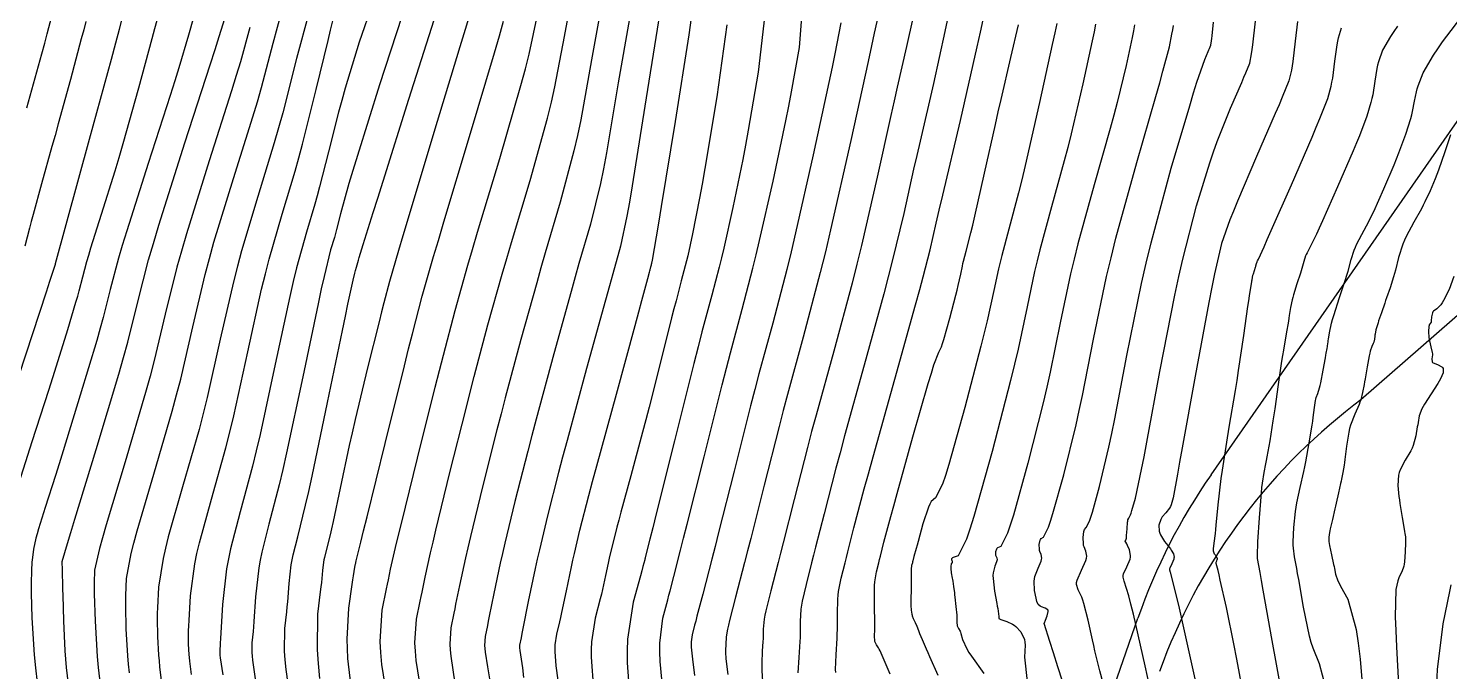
# Model space of a CAD drawing. Header units: metres. Extents: x 837117 to 838479, y 1189012 to 1191015.
# Drawn here: x 837718.2 to 837814.5, y 1189532.4 to 1189576 of the extents above; entities that cross this region are included whole.
import ezdxf

# ---------------------------------------------------------------- set-up
doc = ezdxf.new("R2010")
doc.units = ezdxf.units.M
doc.header["$LTSCALE"] = 0.3
for name, color, linetype in [('COTAS 10', 1, 'Continuous'), ('COTAS INT', 252, 'Continuous'), ('VIA1', 50, 'Continuous'), ('VIA2', 121, 'Continuous')]:
    doc.layers.add(name, color=color, linetype=linetype)

msp = doc.modelspace()

# ---------------------------------------------------------------- linework, layer by layer
at = {"layer": 'COTAS 10'}
for points in [[(837741.507, 1189577.753), (837740.585, 1189575.071), (837739.637, 1189571.947), (837739.404, 1189571.132), (837739.184, 1189570.339), (837738.495, 1189567.652), (837737.898, 1189565.268), (837737.736, 1189564.664), (837737.575, 1189564.086), (837737.005, 1189562.201), (837736.342, 1189559.779), (837736.121, 1189558.861), (837735.886, 1189557.836), (837734.902, 1189553.243), (837733.875, 1189548.49), (837733.612, 1189547.365), (837733.358, 1189546.322), (837732.519, 1189543.243), (837731.862, 1189540.735), (837731.724, 1189540.052), (837731.604, 1189539.373), (837731.325, 1189536.963), (837731.201, 1189535.026), (837731.177, 1189534.645), (837731.159, 1189534.331), (837731.131, 1189533.761), (837731.14, 1189533.618), (837731.144, 1189533.574), (837731.149, 1189533.527), (837731.172, 1189533.342), (837731.353, 1189532.18)], [(837775.847, 1189577.274), (837775.497, 1189575.694), (837775.306, 1189574.825), (837775.075, 1189573.77), (837773.902, 1189568.405), (837772.533, 1189562.357), (837772.179, 1189560.871), (837771.835, 1189559.467), (837770.682, 1189555.078), (837769.615, 1189551.194), (837769.325, 1189550.108), (837769.038, 1189549.017), (837768.021, 1189545.039), (837767.118, 1189541.439), (837766.901, 1189540.585), (837766.7, 1189539.794), (837766.095, 1189537.457), (837765.687, 1189535.871), (837765.609, 1189535.553), (837765.547, 1189535.288), (837765.451, 1189534.772), (837765.45, 1189534.581), (837765.448, 1189534.521), (837765.445, 1189534.458), (837765.428, 1189534.206), (837765.417, 1189533.902), (837765.418, 1189533.807), (837765.42, 1189533.706), (837765.442, 1189533.302), (837765.521, 1189532.537), (837765.56, 1189532.209)], [(837718.052, 1189570.613), (837719.073, 1189574.282), (837719.275, 1189575.018), (837719.443, 1189575.632), (837719.759, 1189576.84)], [(837720.998, 1189530.606), (837720.753, 1189532.677), (837720.702, 1189533.247), (837720.658, 1189533.816), (837720.562, 1189535.855), (837720.521, 1189537.586), (837720.511, 1189537.96), (837720.503, 1189538.289), (837720.48, 1189539.097), (837720.468, 1189539.527), (837720.466, 1189539.618), (837720.465, 1189539.696), (837720.467, 1189539.875), (837720.823, 1189541.099), (837721.046, 1189541.837), (837721.322, 1189542.747), (837722.766, 1189547.471), (837724.289, 1189552.565), (837724.614, 1189553.707), (837724.898, 1189554.733), (837725.576, 1189557.471), (837726.315, 1189560.329), (837726.637, 1189561.43), (837727.009, 1189562.665), (837728.778, 1189568.248), (837730.49, 1189573.535), (837730.826, 1189574.585), (837731.103, 1189575.455), (837731.605, 1189577.101)], [(837742.68, 1189529.377), (837742.12, 1189532.879), (837742.044, 1189533.692), (837742.002, 1189534.438), (837742.134, 1189536.564), (837742.44, 1189538.016), (837742.507, 1189538.337), (837742.566, 1189538.622), (837742.717, 1189539.357), (837743.057, 1189540.817), (837743.236, 1189541.56), (837743.452, 1189542.45), (837744.539, 1189546.884), (837745.736, 1189551.697), (837746.022, 1189552.826), (837746.289, 1189553.866), (837747.086, 1189556.884), (837747.958, 1189559.95), (837748.271, 1189561.021), (837748.615, 1189562.187), (837750.118, 1189567.2), (837751.551, 1189572.137), (837751.852, 1189573.257), (837752.111, 1189574.268), (837752.699, 1189577.027)], [(837754.067, 1189531.822), (837753.942, 1189532.805), (837753.866, 1189533.763), (837753.866, 1189534), (837753.876, 1189534.225), (837753.987, 1189534.936), (837754.189, 1189535.77), (837754.257, 1189536.073), (837754.329, 1189536.406), (837754.63, 1189537.871), (837754.972, 1189539.516), (837755.071, 1189539.964), (837755.171, 1189540.408), (837755.543, 1189541.984), (837756.155, 1189544.344), (837756.405, 1189545.283), (837756.691, 1189546.345), (837758.016, 1189551.21), (837759.289, 1189555.864), (837759.542, 1189556.794), (837759.752, 1189557.568), (837760.153, 1189559.064), (837760.256, 1189559.474), (837760.279, 1189559.564), (837760.299, 1189559.642), (837760.351, 1189559.838), (837760.39, 1189559.987), (837760.402, 1189560.035), (837760.414, 1189560.087), (837760.463, 1189560.303), (837760.734, 1189561.889), (837760.886, 1189562.805), (837761.072, 1189563.927), (837762.023, 1189569.704), (837762.943, 1189575.562), (837763.109, 1189576.735)], [(837787.861, 1189576.333), (837787.724, 1189575.699), (837787.556, 1189574.927), (837786.687, 1189570.986), (837785.718, 1189566.725), (837785.486, 1189565.75), (837785.27, 1189564.863), (837784.619, 1189562.402), (837784.129, 1189560.62), (837784.015, 1189560.161), (837783.909, 1189559.717), (837783.601, 1189558.241), (837783.149, 1189556.188), (837782.952, 1189555.381), (837782.724, 1189554.471), (837781.641, 1189550.32), (837780.554, 1189546.444), (837780.323, 1189545.706), (837780.122, 1189545.114), (837779.649, 1189544.188), (837779.35, 1189543.933), (837779.26, 1189543.763), (837779.165, 1189543.551), (837778.794, 1189542.428), (837778.461, 1189541.235), (837778.39, 1189540.979), (837778.329, 1189540.755), (837778.185, 1189540.214), (837778.111, 1189539.917), (837778.093, 1189539.846), (837778.076, 1189539.781), (837778.026, 1189539.588), (837777.995, 1189539.347), (837777.99, 1189539.252), (837777.987, 1189539.144), (837777.99, 1189538.65), (837777.997, 1189538.114), (837777.996, 1189537.979), (837777.994, 1189537.851), (837777.978, 1189537.438), (837777.966, 1189537.079), (837777.967, 1189536.984), (837777.97, 1189536.891), (837777.995, 1189536.574), (837778.04, 1189536.301), (837778.055, 1189536.237), (837778.071, 1189536.177), (837778.138, 1189536.001), (837778.219, 1189535.835), (837778.244, 1189535.78), (837778.269, 1189535.723), (837778.368, 1189535.486), (837778.488, 1189535.191), (837778.567, 1189534.996), (837778.733, 1189534.587), (837779.005, 1189533.945), (837779.113, 1189533.698), (837779.235, 1189533.421), (837779.793, 1189532.168)], [(837794.634, 1189529.187), (837793.845, 1189532.789), (837793.055, 1189536.292), (837792.89, 1189536.978), (837792.748, 1189537.54), (837792.428, 1189538.543), (837792.352, 1189538.813), (837792.365, 1189538.913), (837792.392, 1189539.023), (837792.608, 1189539.515), (837792.827, 1189540.034), (837792.854, 1189540.162), (837792.868, 1189540.284), (837792.8, 1189540.669), (837792.661, 1189540.955), (837792.631, 1189541.015), (837792.603, 1189541.067), (837792.532, 1189541.182), (837792.501, 1189541.24), (837792.5, 1189541.254), (837792.501, 1189541.268), (837792.532, 1189541.313), (837792.577, 1189541.455), (837792.588, 1189541.53), (837792.598, 1189541.621), (837792.629, 1189542.076), (837792.663, 1189542.526), (837792.676, 1189542.613), (837792.689, 1189542.684), (837792.748, 1189542.806), (837792.855, 1189543.023), (837792.9, 1189543.154), (837792.951, 1189543.316), (837793.187, 1189544.157), (837793.611, 1189546.108), (837793.781, 1189546.969), (837793.973, 1189547.97), (837794.854, 1189552.744), (837795.859, 1189557.925), (837796.128, 1189559.182), (837796.395, 1189560.362), (837797.327, 1189563.982), (837798.235, 1189566.896), (837798.487, 1189567.63), (837798.738, 1189568.333), (837799.646, 1189570.611), (837800.398, 1189572.339), (837800.55, 1189572.696), (837800.679, 1189573), (837800.944, 1189573.658), (837801.067, 1189574.285), (837801.107, 1189574.569), (837801.15, 1189574.901), (837801.323, 1189576.502)], [(837814.551, 1189568.802), (837814.164, 1189567.643), (837813.722, 1189566.394), (837813.612, 1189566.096), (837813.507, 1189565.819), (837813.17, 1189564.992), (837812.814, 1189564.246), (837812.697, 1189564.02), (837812.571, 1189563.785), (837812.05, 1189562.868), (837811.544, 1189561.909), (837811.428, 1189561.648), (837811.323, 1189561.39), (837811.033, 1189560.475), (837810.809, 1189559.612), (837810.746, 1189559.387), (837810.682, 1189559.168), (837810.447, 1189558.427), (837810.212, 1189557.74), (837810.149, 1189557.555), (837810.086, 1189557.373), (837809.864, 1189556.734), (837809.675, 1189556.176), (837809.633, 1189556.044), (837809.596, 1189555.923), (837809.497, 1189555.564), (837809.438, 1189555.29), (837809.425, 1189555.221), (837809.413, 1189555.154), (837809.385, 1189554.938), (837809.348, 1189554.744), (837809.332, 1189554.69), (837809.313, 1189554.637), (837809.222, 1189554.448), (837809.105, 1189554.122), (837809.069, 1189553.982), (837809.033, 1189553.821), (837808.89, 1189553.063), (837808.753, 1189552.252), (837808.72, 1189552.057), (837808.688, 1189551.876), (837808.592, 1189551.331), (837808.46, 1189550.827), (837808.407, 1189550.672), (837808.346, 1189550.51), (837808.065, 1189549.867), (837807.777, 1189549.115), (837807.712, 1189548.884), (837807.653, 1189548.643), (837807.494, 1189547.688), (837807.385, 1189546.793), (837807.358, 1189546.59), (837807.333, 1189546.405), (837807.251, 1189545.9), (837807.162, 1189545.458), (837807.132, 1189545.313), (837807.1, 1189545.159), (837806.964, 1189544.525), (837806.807, 1189543.822), (837806.761, 1189543.626), (837806.715, 1189543.429), (837806.54, 1189542.71), (837806.391, 1189542.087), (837806.362, 1189541.951), (837806.337, 1189541.831), (837806.29, 1189541.527), (837806.311, 1189541.219), (837806.329, 1189541.097), (837806.352, 1189540.958), (837806.481, 1189540.323), (837806.623, 1189539.67), (837806.654, 1189539.52), (837806.682, 1189539.384), (837806.755, 1189539.004), (837806.915, 1189538.568), (837806.997, 1189538.397), (837807.096, 1189538.204), (837807.59, 1189537.321), (837808.151, 1189535.268), (837808.291, 1189534.337), (837808.424, 1189533.248), (837808.851, 1189528.005)]]:
    msp.add_lwpolyline(points, dxfattribs=at)
at = {"layer": 'COTAS INT'}
for points in [[(837724.799, 1189577.866), (837724.314, 1189575.942), (837724.067, 1189575.01), (837723.77, 1189573.905), (837722.293, 1189568.469), (837719.991, 1189560.054), (837719.985, 1189560.034), (837719.984, 1189560.029), (837719.983, 1189560.025), (837719.979, 1189560.012), (837719.601, 1189558.85), (837719.363, 1189558.12), (837717.52, 1189552.468)], [(837725.019, 1189532.318), (837724.959, 1189532.911), (837724.907, 1189533.477), (837724.795, 1189535.305), (837724.764, 1189536.835), (837724.764, 1189537.214), (837724.768, 1189537.574), (837724.81, 1189538.71), (837725.135, 1189540.409), (837725.317, 1189541.123), (837725.538, 1189541.942), (837726.667, 1189545.78), (837727.917, 1189550.068), (837728.213, 1189551.17), (837728.489, 1189552.236), (837729.307, 1189555.78), (837730.143, 1189559.332), (837730.431, 1189560.402), (837730.742, 1189561.511), (837732.069, 1189565.829), (837733.386, 1189570.015), (837733.691, 1189571.041), (837733.97, 1189572.008), (837734.764, 1189575.017), (837735.351, 1189577.188)], [(837744.88, 1189530.493), (837744.453, 1189533.162), (837744.395, 1189533.782), (837744.363, 1189534.35), (837744.464, 1189535.971), (837744.718, 1189537.186), (837744.783, 1189537.498), (837744.845, 1189537.801), (837745.048, 1189538.805), (837745.421, 1189540.463), (837745.59, 1189541.177), (837745.788, 1189542.002), (837746.739, 1189545.904), (837747.826, 1189550.25), (837748.11, 1189551.356), (837748.385, 1189552.419), (837749.315, 1189555.904), (837750.286, 1189559.359), (837750.588, 1189560.403), (837750.904, 1189561.485), (837752.164, 1189565.709), (837753.346, 1189569.924), (837753.614, 1189571), (837753.855, 1189572.037), (837754.511, 1189575.454), (837754.982, 1189578.034)], [(837756.958, 1189577.362), (837756.323, 1189573.882), (837755.6, 1189569.806), (837755.376, 1189568.744), (837755.142, 1189567.71), (837754.21, 1189564.219), (837753.193, 1189560.783), (837752.905, 1189559.786), (837752.615, 1189558.768), (837751.543, 1189554.924), (837750.481, 1189550.972), (837750.197, 1189549.886), (837749.917, 1189548.804), (837748.94, 1189544.924), (837748.124, 1189541.555), (837747.945, 1189540.794), (837747.786, 1189540.108), (837747.38, 1189538.252), (837747.124, 1189536.979), (837747.059, 1189536.66), (837746.997, 1189536.356), (837746.793, 1189535.378), (837746.724, 1189534.263), (837746.746, 1189533.872), (837746.786, 1189533.445), (837747.079, 1189531.609)], [(837761.248, 1189530.211), (837760.976, 1189533.079), (837760.954, 1189533.74), (837760.957, 1189534.343), (837761.161, 1189536.038), (837761.493, 1189537.271), (837761.577, 1189537.582), (837761.657, 1189537.88), (837761.914, 1189538.848), (837762.368, 1189540.63), (837762.573, 1189541.442), (837762.811, 1189542.391), (837763.956, 1189546.97), (837765.185, 1189551.838), (837765.477, 1189552.97), (837765.748, 1189554.009), (837766.55, 1189556.982), (837767.273, 1189559.749), (837767.494, 1189560.658), (837767.725, 1189561.629), (837768.632, 1189565.649), (837769.496, 1189569.732), (837769.698, 1189570.742), (837769.885, 1189571.7), (837770.429, 1189574.722), (837770.653, 1189577.66)], [(837717.386, 1189544.717), (837718.418, 1189548.014), (837719.543, 1189551.488), (837719.814, 1189552.335), (837720.067, 1189553.132), (837720.837, 1189555.595), (837721.391, 1189557.443), (837721.508, 1189557.852), (837721.61, 1189558.217), (837721.846, 1189559.163), (837722.125, 1189560.213), (837722.253, 1189560.643), (837722.402, 1189561.133), (837723.127, 1189563.409), (837724.042, 1189566.346), (837724.311, 1189567.254), (837724.588, 1189568.203), (837725.646, 1189571.973), (837726.555, 1189575.315), (837726.737, 1189575.995), (837726.888, 1189576.567)], [(837722.057, 1189576.479), (837721.914, 1189575.919), (837721.753, 1189575.297), (837721.012, 1189572.537), (837720.186, 1189569.53), (837719.972, 1189568.753), (837719.764, 1189568.001), (837719.063, 1189565.483), (837718.487, 1189563.396), (837718.357, 1189562.915), (837718.239, 1189562.475), (837717.923, 1189561.235)], [(837729.347, 1189576.754), (837729.02, 1189575.555), (837728.36, 1189573.338), (837728.084, 1189572.453), (837727.767, 1189571.451), (837726.286, 1189566.852), (837724.829, 1189562.278), (837724.528, 1189561.292), (837724.271, 1189560.428), (837723.711, 1189558.317), (837723.236, 1189556.416), (837723.031, 1189555.683), (837722.796, 1189554.861), (837721.683, 1189551.146), (837720.516, 1189547.362), (837720.247, 1189546.496), (837720.001, 1189545.71), (837719.304, 1189543.524), (837718.85, 1189542.074), (837718.757, 1189541.751), (837718.677, 1189541.461), (837718.505, 1189540.696), (837718.435, 1189540.143), (837718.419, 1189539.987), (837718.405, 1189539.831), (837718.37, 1189539.254), (837718.359, 1189538.408), (837718.361, 1189538.08), (837718.364, 1189537.713), (837718.396, 1189536.049), (837718.567, 1189533.549), (837718.658, 1189532.654), (837718.769, 1189531.671)], [(837737.17, 1189577.035), (837736.344, 1189573.975), (837735.404, 1189570.284), (837735.123, 1189569.268), (837734.834, 1189568.255), (837733.715, 1189564.62), (837732.609, 1189560.933), (837732.328, 1189559.889), (837732.057, 1189558.833), (837731.172, 1189554.934), (837730.284, 1189550.987), (837730.013, 1189549.902), (837729.731, 1189548.819), (837728.618, 1189544.934), (837727.646, 1189541.54), (837727.452, 1189540.766), (837727.291, 1189540.064), (837726.982, 1189538.128), (837726.912, 1189536.724), (837726.902, 1189536.358), (837726.896, 1189536), (837726.907, 1189534.79), (837726.985, 1189533.524), (837727.021, 1189533.132), (837727.063, 1189532.721), (837727.266, 1189531.087)], [(837729.219, 1189532.215), (837729.106, 1189533.124), (837729.082, 1189533.353), (837729.062, 1189533.571), (837729.019, 1189534.276), (837729.027, 1189535.166), (837729.039, 1189535.501), (837729.056, 1189535.875), (837729.154, 1189537.546), (837729.447, 1189539.718), (837729.588, 1189540.409), (837729.754, 1189541.137), (837730.569, 1189544.089), (837731.544, 1189547.57), (837731.813, 1189548.633), (837732.08, 1189549.739), (837733.037, 1189554.089), (837733.971, 1189558.335), (837734.225, 1189559.375), (837734.475, 1189560.356), (837735.36, 1189563.41), (837736.242, 1189566.331), (837736.492, 1189567.227), (837736.743, 1189568.162), (837737.668, 1189571.857), (837738.474, 1189575.191), (837738.65, 1189575.899), (837738.806, 1189576.512)], [(837743.48, 1189576.813), (837741.969, 1189572.19), (837740.468, 1189567.382), (837740.158, 1189566.366), (837739.894, 1189565.486), (837739.322, 1189563.448), (837739.053, 1189562.373), (837738.98, 1189562.102), (837738.907, 1189561.841), (837738.651, 1189560.992), (837738.208, 1189559.201), (837738.018, 1189558.347), (837737.8, 1189557.338), (837736.767, 1189552.397), (837735.67, 1189547.242), (837735.412, 1189546.096), (837735.172, 1189545.073), (837734.47, 1189542.397), (837733.982, 1189540.501), (837733.877, 1189539.969), (837733.786, 1189539.434), (837733.569, 1189537.478), (837733.452, 1189535.797), (837733.424, 1189535.436), (837733.398, 1189535.12), (837733.321, 1189534.356), (837733.314, 1189533.697), (837733.333, 1189533.448), (837733.361, 1189533.17), (837733.535, 1189531.924)], [(837736.039, 1189529.634), (837735.63, 1189532.552), (837735.565, 1189533.203), (837735.521, 1189533.787), (837735.537, 1189535.33), (837735.675, 1189536.465), (837735.709, 1189536.792), (837735.74, 1189537.124), (837735.838, 1189538.367), (837735.978, 1189539.634), (837736.037, 1189539.98), (837736.104, 1189540.324), (837736.421, 1189541.552), (837736.958, 1189543.688), (837737.165, 1189544.604), (837737.398, 1189545.662), (837738.448, 1189550.658), (837739.453, 1189555.527), (837739.656, 1189556.504), (837739.827, 1189557.32), (837740.176, 1189558.93), (837740.295, 1189559.409), (837740.321, 1189559.512), (837740.344, 1189559.603), (837740.401, 1189559.824), (837740.495, 1189560.144), (837740.541, 1189560.297), (837740.595, 1189560.479), (837740.863, 1189561.366), (837741.534, 1189563.527), (837741.842, 1189564.511), (837742.204, 1189565.663), (837743.955, 1189571.215), (837745.676, 1189576.579)], [(837748.066, 1189576.911), (837747.766, 1189575.924), (837747.409, 1189574.75), (837745.655, 1189568.955), (837743.9, 1189563.138), (837743.544, 1189561.95), (837743.244, 1189560.945), (837742.629, 1189558.844), (837742.253, 1189557.395), (837742.103, 1189556.802), (837741.933, 1189556.125), (837741.156, 1189552.988), (837740.32, 1189549.5), (837740.113, 1189548.603), (837739.916, 1189547.736), (837739.294, 1189544.85), (837738.816, 1189542.577), (837738.71, 1189542.095), (837738.616, 1189541.678), (837738.371, 1189540.706), (837738.227, 1189540.147), (837738.197, 1189539.991), (837738.17, 1189539.833), (837738.106, 1189539.257), (837738.028, 1189538.45), (837737.993, 1189538.147), (837737.952, 1189537.81), (837737.752, 1189536.304), (837737.728, 1189533.877), (837737.798, 1189532.959), (837737.9, 1189531.934)], [(837740.142, 1189530.627), (837739.823, 1189533.292), (837739.784, 1189533.966), (837739.768, 1189534.612), (837739.89, 1189536.711), (837740.113, 1189538.303), (837740.161, 1189538.629), (837740.202, 1189538.906), (837740.297, 1189539.488), (837740.344, 1189539.71), (837740.354, 1189539.758), (837740.363, 1189539.801), (837740.385, 1189539.909), (837740.693, 1189541.172), (837740.882, 1189541.943), (837741.116, 1189542.897), (837742.338, 1189547.864), (837743.646, 1189553.144), (837743.935, 1189554.296), (837744.192, 1189555.313), (837744.858, 1189557.864), (837745.63, 1189560.542), (837745.954, 1189561.639), (837746.326, 1189562.89), (837748.072, 1189568.691), (837749.756, 1189574.351), (837750.09, 1189575.513), (837750.366, 1189576.5)], [(837758.896, 1189576.671), (837758.135, 1189572.309), (837757.345, 1189567.574), (837757.138, 1189566.487), (837756.937, 1189565.497), (837756.256, 1189562.728), (837755.482, 1189560.081), (837755.222, 1189559.168), (837754.943, 1189558.177), (837753.771, 1189553.944), (837752.577, 1189549.525), (837752.284, 1189548.416), (837752.007, 1189547.357), (837751.141, 1189543.944), (837750.46, 1189541.107), (837750.299, 1189540.411), (837750.15, 1189539.753), (837749.712, 1189537.7), (837749.403, 1189536.157), (837749.335, 1189535.822), (837749.275, 1189535.525), (837749.123, 1189534.785), (837749.085, 1189534.175), (837749.097, 1189533.962), (837749.119, 1189533.729), (837749.279, 1189532.725), (837749.57, 1189530.972)], [(837760.947, 1189576.955), (837760.776, 1189575.953), (837759.947, 1189570.736), (837759.089, 1189565.343), (837758.9, 1189564.231), (837758.732, 1189563.283), (837758.302, 1189561.237), (837757.77, 1189559.379), (837757.539, 1189558.55), (837757.271, 1189557.585), (837756, 1189552.964), (837754.673, 1189548.078), (837754.371, 1189546.946), (837754.097, 1189545.91), (837753.342, 1189542.964), (837752.796, 1189540.66), (837752.653, 1189540.028), (837752.514, 1189539.399), (837752.044, 1189537.148), (837751.682, 1189535.336), (837751.611, 1189534.983), (837751.554, 1189534.695), (837751.452, 1189534.192), (837751.446, 1189534.088), (837751.448, 1189534.052), (837751.452, 1189534.012), (837751.479, 1189533.841), (837751.643, 1189532.67), (837751.732, 1189531.999)], [(837765.513, 1189576.261), (837764.825, 1189571.377), (837764.01, 1189566.518), (837763.824, 1189565.451), (837763.654, 1189564.503), (837763.186, 1189562.085), (837762.851, 1189560.601), (837762.766, 1189560.243), (837762.684, 1189559.907), (837762.417, 1189558.886), (837762.059, 1189557.538), (837761.919, 1189556.997), (837761.763, 1189556.382), (837761.052, 1189553.556), (837760.235, 1189550.338), (837760.012, 1189549.477), (837759.79, 1189548.629), (837758.996, 1189545.674), (837758.325, 1189543.212), (837758.181, 1189542.674), (837758.054, 1189542.199), (837757.744, 1189541.004), (837757.555, 1189540.207), (837757.505, 1189539.982), (837757.455, 1189539.755), (837757.282, 1189538.922), (837757.071, 1189537.964), (837756.997, 1189537.659), (837756.917, 1189537.336), (837756.574, 1189536.025), (837756.323, 1189534.42), (837756.302, 1189533.912), (837756.301, 1189533.377), (837756.472, 1189531.214)], [(837768.083, 1189576.96), (837767.627, 1189573.05), (837766.948, 1189569.109), (837766.761, 1189568.096), (837766.575, 1189567.118), (837765.909, 1189563.867), (837765.288, 1189561.115), (837765.13, 1189560.45), (837764.979, 1189559.828), (837764.483, 1189557.934), (837763.818, 1189555.434), (837763.56, 1189554.43), (837763.269, 1189553.29), (837761.951, 1189548.048), (837760.719, 1189543.109), (837760.482, 1189542.161), (837760.29, 1189541.394), (837759.976, 1189540.138), (837759.959, 1189540.078), (837759.956, 1189540.065), (837759.953, 1189540.054), (837759.945, 1189540.024), (837759.94, 1189540.005), (837759.939, 1189540), (837759.938, 1189539.994), (837759.934, 1189539.974), (837759.813, 1189539.523), (837759.738, 1189539.246), (837759.645, 1189538.902), (837759.16, 1189537.114), (837758.77, 1189534.615), (837758.737, 1189533.824), (837758.736, 1189532.991), (837759.003, 1189529.623)], [(837773.231, 1189576.395), (837772.823, 1189574.291), (837772.636, 1189573.388), (837772.416, 1189572.347), (837771.355, 1189567.431), (837770.162, 1189562.142), (837769.859, 1189560.865), (837769.567, 1189559.67), (837768.616, 1189556.03), (837767.681, 1189552.601), (837767.401, 1189551.539), (837767.111, 1189550.427), (837765.989, 1189546.004), (837764.945, 1189541.84), (837764.705, 1189540.892), (837764.487, 1189540.032), (837763.876, 1189537.666), (837763.478, 1189536.155), (837763.393, 1189535.835), (837763.319, 1189535.557), (837763.146, 1189534.907), (837763.088, 1189534.427), (837763.087, 1189534.256), (837763.093, 1189534.069), (837763.17, 1189533.257), (837763.317, 1189532.15)], [(837778.097, 1189576.713), (837777.675, 1189574.772), (837777.046, 1189572.032), (837776.838, 1189571.109), (837776.617, 1189570.115), (837775.695, 1189565.933), (837774.626, 1189561.296), (837774.31, 1189560.015), (837773.987, 1189558.735), (837772.748, 1189554.126), (837771.548, 1189549.786), (837771.249, 1189548.676), (837770.964, 1189547.607), (837770.054, 1189544.074), (837769.316, 1189541.134), (837769.14, 1189540.437), (837768.975, 1189539.792), (837768.481, 1189537.883), (837768.15, 1189536.526), (837768.087, 1189536.228), (837768.038, 1189535.963), (837767.965, 1189535.288), (837767.962, 1189534.781), (837767.957, 1189534.622), (837767.949, 1189534.455), (837767.905, 1189533.787), (837767.875, 1189532.981), (837767.877, 1189532.728), (837767.883, 1189532.461), (837767.941, 1189531.389)], [(837780.425, 1189576.548), (837780.282, 1189575.802), (837779.502, 1189572.269), (837778.595, 1189568.371), (837778.37, 1189567.394), (837778.158, 1189566.461), (837777.489, 1189563.461), (837776.718, 1189560.235), (837776.442, 1189559.159), (837776.138, 1189558.004), (837774.814, 1189553.174), (837773.482, 1189548.379), (837773.173, 1189547.245), (837772.89, 1189546.196), (837772.087, 1189543.109), (837771.515, 1189540.83), (837771.378, 1189540.29), (837771.25, 1189539.789), (837770.868, 1189538.309), (837770.612, 1189537.182), (837770.565, 1189536.903), (837770.528, 1189536.638), (837770.479, 1189535.804), (837770.475, 1189534.98), (837770.466, 1189534.723), (837770.454, 1189534.452), (837770.381, 1189533.367), (837770.313, 1189532.324)], [(837772.887, 1189532.343), (837772.874, 1189532.551), (837772.905, 1189533.532), (837772.975, 1189534.665), (837772.987, 1189534.97), (837772.994, 1189535.27), (837772.993, 1189536.32), (837773.018, 1189537.313), (837773.043, 1189537.578), (837773.075, 1189537.837), (837773.254, 1189538.736), (837773.526, 1189539.786), (837773.616, 1189540.142), (837773.713, 1189540.526), (837774.12, 1189542.144), (837774.816, 1189544.786), (837775.097, 1189545.814), (837775.415, 1189546.971), (837776.88, 1189552.222), (837778.29, 1189557.273), (837778.574, 1189558.303), (837778.811, 1189559.173), (837779.283, 1189560.989), (837779.699, 1189562.806), (837779.902, 1189563.678), (837780.143, 1189564.709), (837781.33, 1189569.766), (837782.476, 1189574.768), (837782.692, 1189575.764), (837782.863, 1189576.592)], [(837776.572, 1189532.221), (837776.092, 1189533.335), (837775.884, 1189533.815), (837775.834, 1189533.918), (837775.786, 1189534.008), (837775.642, 1189534.227), (837775.548, 1189534.394), (837775.532, 1189534.452), (837775.521, 1189534.514), (837775.516, 1189534.782), (837775.529, 1189535.28), (837775.529, 1189535.488), (837775.528, 1189535.726), (837775.507, 1189536.836), (837775.508, 1189537.988), (837775.52, 1189538.253), (837775.537, 1189538.493), (837775.64, 1189539.162), (837775.801, 1189539.784), (837775.854, 1189539.994), (837775.912, 1189540.221), (837776.152, 1189541.179), (837776.615, 1189542.922), (837776.813, 1189543.643), (837777.041, 1189544.468), (837778.114, 1189548.311), (837779.156, 1189551.944), (837779.364, 1189552.636), (837779.537, 1189553.193), (837779.868, 1189554.071), (837780.046, 1189554.418), (837780.121, 1189554.64), (837780.208, 1189554.916), (837780.616, 1189556.37), (837781.021, 1189557.927), (837781.107, 1189558.268), (837781.181, 1189558.571), (837781.35, 1189559.34), (837781.466, 1189559.894), (837781.505, 1189560.06), (837781.549, 1189560.232), (837781.732, 1189560.901), (837782.047, 1189562.142), (837782.172, 1189562.675), (837782.314, 1189563.29), (837782.967, 1189566.195), (837783.704, 1189569.491), (837783.899, 1189570.353), (837784.091, 1189571.192), (837784.751, 1189574.041), (837785.261, 1189576.243)], [(837790.497, 1189576.292), (837790.388, 1189575.766), (837790.26, 1189575.156), (837789.624, 1189572.241), (837788.832, 1189568.85), (837788.604, 1189567.94), (837788.373, 1189567.042), (837787.506, 1189563.904), (837786.71, 1189561.007), (837786.524, 1189560.261), (837786.352, 1189559.54), (837785.852, 1189557.142), (837785.241, 1189554.274), (837785, 1189553.257), (837784.727, 1189552.144), (837783.48, 1189547.321), (837782.244, 1189542.919), (837781.978, 1189542.072), (837781.746, 1189541.386), (837781.182, 1189540.251), (837780.903, 1189540.168), (837780.849, 1189540.146), (837780.806, 1189540.124), (837780.735, 1189540.046), (837780.737, 1189539.978), (837780.74, 1189539.962), (837780.743, 1189539.947), (837780.764, 1189539.902), (837780.773, 1189539.849), (837780.769, 1189539.828), (837780.762, 1189539.805), (837780.716, 1189539.702), (837780.677, 1189539.537), (837780.675, 1189539.476), (837780.677, 1189539.406), (837780.715, 1189539.098), (837780.777, 1189538.741), (837780.793, 1189538.642), (837780.809, 1189538.542), (837780.863, 1189538.178), (837780.92, 1189537.748), (837780.937, 1189537.606), (837780.955, 1189537.455), (837781.026, 1189536.827), (837781.083, 1189536.236), (837781.092, 1189536.108), (837781.099, 1189535.996), (837781.097, 1189535.719), (837781.102, 1189535.553), (837781.112, 1189535.511), (837781.125, 1189535.47), (837781.206, 1189535.335), (837781.311, 1189535.144), (837781.34, 1189535.068), (837781.37, 1189534.982), (837781.476, 1189534.586), (837781.764, 1189533.949), (837781.908, 1189533.711), (837782.079, 1189533.446), (837782.929, 1189532.268)], [(837793.132, 1189576.25), (837793.053, 1189575.834), (837792.964, 1189575.385), (837792.561, 1189573.495), (837791.946, 1189570.975), (837791.722, 1189570.13), (837791.476, 1189569.221), (837790.393, 1189565.405), (837789.291, 1189561.394), (837789.033, 1189560.362), (837788.795, 1189559.364), (837788.102, 1189556.042), (837787.424, 1189552.698), (837787.195, 1189551.685), (837786.948, 1189550.635), (837785.906, 1189546.53), (837784.92, 1189543.018), (837784.708, 1189542.342), (837784.523, 1189541.795), (837784.074, 1189540.89), (837783.849, 1189540.794), (837783.805, 1189540.757), (837783.77, 1189540.716), (837783.707, 1189540.531), (837783.714, 1189540.338), (837783.721, 1189540.292), (837783.732, 1189540.249), (837783.789, 1189540.123), (837783.814, 1189539.973), (837783.803, 1189539.916), (837783.785, 1189539.851), (837783.654, 1189539.561), (837783.543, 1189539.097), (837783.538, 1189538.922), (837783.543, 1189538.727), (837783.652, 1189537.858), (837783.803, 1189537.014), (837783.834, 1189536.835), (837783.861, 1189536.68), (837783.92, 1189536.316), (837783.942, 1189536.141), (837783.945, 1189536.104), (837783.947, 1189536.073), (837783.944, 1189536.004), (837784.018, 1189535.953), (837784.068, 1189535.933), (837784.131, 1189535.91), (837784.467, 1189535.808), (837784.871, 1189535.627), (837784.976, 1189535.555), (837785.079, 1189535.473), (837785.429, 1189535.099), (837785.67, 1189534.571), (837785.703, 1189534.393), (837785.723, 1189534.201), (837785.675, 1189533.392), (837785.865, 1189531.73)], [(837791.304, 1189530.529), (837790.772, 1189532.45), (837790.449, 1189533.809), (837790.363, 1189534.183), (837790.278, 1189534.555), (837789.98, 1189535.89), (837789.7, 1189537.012), (837789.626, 1189537.25), (837789.554, 1189537.457), (837789.305, 1189537.942), (837789.194, 1189538.318), (837789.209, 1189538.455), (837789.243, 1189538.608), (837789.529, 1189539.279), (837789.829, 1189539.943), (837789.872, 1189540.091), (837789.897, 1189540.222), (837789.84, 1189540.566), (837789.708, 1189540.855), (837789.684, 1189540.953), (837789.667, 1189541.058), (837789.652, 1189541.499), (837789.698, 1189541.9), (837789.718, 1189541.979), (837789.742, 1189542.045), (837789.856, 1189542.167), (837790.078, 1189542.614), (837790.169, 1189542.884), (837790.274, 1189543.217), (837790.76, 1189544.948), (837791.39, 1189547.617), (837791.586, 1189548.541), (837791.79, 1189549.546), (837792.603, 1189553.843), (837793.596, 1189558.722), (837793.914, 1189560.093), (837794.25, 1189561.472), (837795.618, 1189566.527), (837796.872, 1189570.766), (837797.136, 1189571.632), (837797.364, 1189572.364), (837797.888, 1189573.893), (837798.126, 1189574.442), (837798.175, 1189574.555), (837798.216, 1189574.652), (837798.299, 1189574.861), (837798.349, 1189575.16), (837798.368, 1189575.314), (837798.389, 1189575.499), (837798.485, 1189576.421)], [(837804.172, 1189576.475), (837804.019, 1189575.143), (837803.857, 1189573.771), (837803.811, 1189573.464), (837803.764, 1189573.188), (837803.588, 1189572.455), (837803.143, 1189571.347), (837802.926, 1189570.836), (837802.669, 1189570.236), (837801.405, 1189567.328), (837800.112, 1189564.303), (837799.837, 1189563.629), (837799.598, 1189563.026), (837799.035, 1189561.438), (837798.561, 1189559.373), (837798.379, 1189558.47), (837798.174, 1189557.422), (837797.249, 1189552.441), (837796.367, 1189547.574), (837796.191, 1189546.598), (837796.043, 1189545.784), (837795.752, 1189544.188), (837795.614, 1189543.702), (837795.563, 1189543.588), (837795.506, 1189543.482), (837795.254, 1189543.174), (837795.007, 1189542.892), (837794.953, 1189542.804), (837794.906, 1189542.71), (837794.79, 1189542.335), (837794.804, 1189541.919), (837794.839, 1189541.8), (837794.887, 1189541.68), (837795.172, 1189541.233), (837795.491, 1189540.826), (837795.56, 1189540.731), (837795.62, 1189540.644), (837795.769, 1189540.393), (837795.809, 1189540.167), (837795.801, 1189540.095), (837795.785, 1189540.02), (837795.656, 1189539.715), (837795.529, 1189539.426), (837795.513, 1189539.361), (837795.506, 1189539.302), (837795.55, 1189539.144), (837795.942, 1189537.623), (837796.153, 1189536.705), (837796.41, 1189535.572), (837797.709, 1189529.687)], [(837806.085, 1189531.398), (837805.666, 1189532.931), (837805.228, 1189533.984), (837805.11, 1189534.378), (837804.995, 1189534.816), (837804.592, 1189536.764), (837804.258, 1189538.65), (837804.185, 1189539.05), (837804.121, 1189539.395), (837803.964, 1189540.197), (837803.899, 1189540.777), (837803.893, 1189540.982), (837803.892, 1189541.207), (837803.935, 1189542.179), (837804.047, 1189543.262), (837804.091, 1189543.557), (837804.139, 1189543.849), (837804.36, 1189544.884), (837804.609, 1189545.969), (837804.675, 1189546.292), (837804.741, 1189546.626), (837804.971, 1189547.913), (837805.163, 1189549.103), (837805.205, 1189549.375), (837805.242, 1189549.623), (837805.335, 1189550.308), (837805.404, 1189550.773), (837805.427, 1189550.881), (837805.45, 1189550.979), (837805.548, 1189551.261), (837805.67, 1189551.638), (837805.709, 1189551.798), (837805.75, 1189551.981), (837805.919, 1189552.838), (837806.072, 1189553.681), (837806.103, 1189553.855), (837806.129, 1189554.002), (837806.185, 1189554.318), (837806.207, 1189554.452), (837806.212, 1189554.485), (837806.216, 1189554.516), (837806.228, 1189554.61), (837806.25, 1189554.775), (837806.261, 1189554.85), (837806.273, 1189554.937), (837806.335, 1189555.36), (837806.486, 1189556.036), (837806.555, 1189556.284), (837806.635, 1189556.557), (837807.025, 1189557.763), (837807.431, 1189558.995), (837807.522, 1189559.285), (837807.604, 1189559.553), (837807.821, 1189560.336), (837808.027, 1189560.985), (837808.101, 1189561.168), (837808.183, 1189561.353), (837808.542, 1189562.033), (837809.019, 1189562.928), (837809.175, 1189563.248), (837809.342, 1189563.6), (837810.034, 1189565.132), (837810.725, 1189566.759), (837810.892, 1189567.17), (837811.048, 1189567.564), (837811.52, 1189568.846), (837811.854, 1189569.899), (837811.923, 1189570.148), (837811.981, 1189570.38), (837812.105, 1189571.066), (837812.231, 1189571.708), (837812.291, 1189571.912), (837812.361, 1189572.126), (837812.705, 1189572.996), (837813.391, 1189574.198), (837813.677, 1189574.623), (837814.005, 1189575.088), (837815.538, 1189577.1)], [(837733.185, 1189576.059), (837732.537, 1189573.732), (837732.259, 1189572.813), (837731.938, 1189571.775), (837730.424, 1189567.039), (837728.876, 1189562.088), (837728.534, 1189560.916), (837728.229, 1189559.83), (837727.441, 1189556.626), (837726.693, 1189553.485), (837726.414, 1189552.439), (837726.103, 1189551.316), (837724.717, 1189546.626), (837723.43, 1189542.344), (837723.181, 1189541.48), (837722.979, 1189540.754), (837722.639, 1189539.293), (837722.623, 1189538.423), (837722.626, 1189538.071), (837722.633, 1189537.67), (837722.682, 1189535.819), (837722.829, 1189533.43), (837722.897, 1189532.69), (837722.976, 1189531.915)], [(837789.531, 1189527.806), (837787.943, 1189532.732), (837787.64, 1189533.676), (837787.398, 1189534.438), (837787.017, 1189535.673), (837787.052, 1189535.78), (837787.072, 1189535.83), (837787.096, 1189535.889), (837787.218, 1189536.176), (837787.287, 1189536.469), (837787.276, 1189536.532), (837787.254, 1189536.586), (837787.066, 1189536.713), (837786.832, 1189536.795), (837786.78, 1189536.821), (837786.733, 1189536.847), (837786.612, 1189536.953), (837786.521, 1189537.169), (837786.494, 1189537.265), (837786.466, 1189537.376), (837786.357, 1189537.908), (837786.324, 1189538.525), (837786.343, 1189538.691), (837786.374, 1189538.853), (837786.591, 1189539.42), (837786.807, 1189539.897), (837786.837, 1189540.003), (837786.855, 1189540.098), (837786.815, 1189540.345), (837786.72, 1189540.552), (837786.703, 1189540.622), (837786.69, 1189540.698), (837786.68, 1189541.015), (837786.734, 1189541.308), (837786.762, 1189541.368), (837786.796, 1189541.419), (837786.965, 1189541.528), (837787.3, 1189542.205), (837787.439, 1189542.613), (837787.597, 1189543.118), (837788.333, 1189545.739), (837789.169, 1189549.126), (837789.39, 1189550.113), (837789.607, 1189551.122), (837790.353, 1189554.943), (837791.237, 1189559.187), (837791.542, 1189560.462), (837791.872, 1189561.781), (837793.28, 1189566.907), (837794.578, 1189571.4), (837794.84, 1189572.321), (837795.06, 1189573.101), (837795.499, 1189574.749), (837795.668, 1189575.615), (837795.717, 1189575.901), (837795.767, 1189576.208)], [(837800.817, 1189529.129), (837800.204, 1189532.521), (837800.043, 1189533.367), (837799.887, 1189534.173), (837799.355, 1189536.748), (837798.944, 1189538.614), (837798.862, 1189538.973), (837798.796, 1189539.264), (837798.673, 1189539.745), (837798.66, 1189539.792), (837798.662, 1189539.809), (837798.667, 1189539.829), (837798.705, 1189539.915), (837798.743, 1189540.006), (837798.748, 1189540.028), (837798.75, 1189540.05), (837798.738, 1189540.117), (837798.694, 1189540.192), (837798.676, 1189540.218), (837798.655, 1189540.246), (837798.56, 1189540.368), (837798.486, 1189540.563), (837798.479, 1189540.638), (837798.478, 1189540.722), (837798.52, 1189541.101), (837798.612, 1189541.768), (837798.643, 1189542.034), (837798.675, 1189542.335), (837798.809, 1189543.716), (837799.013, 1189545.504), (837799.089, 1189546.061), (837799.174, 1189546.645), (837799.554, 1189548.98), (837799.97, 1189551.462), (837800.078, 1189552.138), (837800.184, 1189552.809), (837800.538, 1189555.196), (837800.818, 1189557.148), (837800.875, 1189557.545), (837800.925, 1189557.88), (837801.032, 1189558.575), (837801.078, 1189558.835), (837801.088, 1189558.896), (837801.098, 1189558.953), (837801.124, 1189559.117), (837801.156, 1189559.272), (837801.169, 1189559.322), (837801.184, 1189559.377), (837801.255, 1189559.6), (837801.328, 1189559.821), (837801.344, 1189559.872), (837801.358, 1189559.92), (837801.397, 1189560.06), (837801.434, 1189560.176), (837801.447, 1189560.209), (837801.462, 1189560.242), (837801.526, 1189560.363), (837801.913, 1189561.212), (837802.132, 1189561.704), (837802.398, 1189562.307), (837803.763, 1189565.412), (837805.163, 1189568.638), (837805.452, 1189569.318), (837805.698, 1189569.905), (837806.232, 1189571.252), (837806.461, 1189572.092), (837806.515, 1189572.359), (837806.565, 1189572.641), (837806.714, 1189573.784), (837806.859, 1189574.886), (837806.906, 1189575.142), (837806.957, 1189575.377), (837807.169, 1189576.048)], [(837810.954, 1189576.158), (837810.698, 1189575.795), (837810.474, 1189575.462), (837809.937, 1189574.522), (837809.659, 1189573.752), (837809.598, 1189573.527), (837809.545, 1189573.297), (837809.409, 1189572.425), (837809.273, 1189571.51), (837809.219, 1189571.254), (837809.157, 1189570.995), (837808.876, 1189570.049), (837808.373, 1189568.734), (837808.172, 1189568.244), (837807.944, 1189567.699), (837806.899, 1189565.272), (837805.87, 1189562.954), (837805.653, 1189562.476), (837805.466, 1189562.07), (837805.034, 1189561.198), (837804.823, 1189560.797), (837804.774, 1189560.688), (837804.73, 1189560.581), (837804.609, 1189560.198), (837804.481, 1189559.737), (837804.433, 1189559.579), (837804.379, 1189559.408), (837804.14, 1189558.682), (837803.906, 1189557.944), (837803.856, 1189557.765), (837803.812, 1189557.597), (837803.707, 1189557.085), (837803.622, 1189556.545), (837803.591, 1189556.359), (837803.556, 1189556.158), (837803.405, 1189555.301), (837803.219, 1189554.19), (837803.162, 1189553.829), (837803.103, 1189553.445), (837802.871, 1189551.862), (837802.632, 1189550.222), (837802.569, 1189549.801), (837802.506, 1189549.394), (837802.291, 1189548.045), (837802.103, 1189546.955), (837802.058, 1189546.711), (837802.017, 1189546.492), (837801.892, 1189545.911), (837801.781, 1189545.186), (837801.748, 1189544.876), (837801.713, 1189544.518), (837801.58, 1189542.832), (837801.474, 1189541.194), (837801.457, 1189540.868), (837801.445, 1189540.596), (837801.447, 1189540.072), (837801.62, 1189539.121), (837801.716, 1189538.579), (837801.833, 1189537.917), (837802.428, 1189534.523), (837803.075, 1189531.063)], [(837814.78, 1189559.197), (837814.445, 1189558.319), (837814.082, 1189557.565), (837813.99, 1189557.41), (837813.902, 1189557.28), (837813.613, 1189557.007), (837813.4, 1189556.849), (837813.358, 1189556.791), (837813.325, 1189556.727), (837813.267, 1189556.447), (837813.247, 1189556.186), (837813.237, 1189556.134), (837813.226, 1189556.091), (837813.167, 1189556.011), (837813.108, 1189555.913), (837813.096, 1189555.858), (837813.085, 1189555.792), (837813.064, 1189555.456), (837813.082, 1189555.045), (837813.097, 1189554.932), (837813.116, 1189554.819), (837813.219, 1189554.413), (837813.308, 1189554.044), (837813.319, 1189553.955), (837813.323, 1189553.871), (837813.286, 1189553.612), (837813.297, 1189553.415), (837813.332, 1189553.37), (837813.381, 1189553.328), (837813.67, 1189553.214), (837813.957, 1189553.077), (837814.005, 1189553.021), (837814.038, 1189552.958), (837814.044, 1189552.668), (837813.867, 1189552.243), (837813.786, 1189552.095), (837813.692, 1189551.934), (837813.234, 1189551.244), (837812.778, 1189550.54), (837812.684, 1189550.372), (837812.604, 1189550.214), (837812.434, 1189549.737), (837812.35, 1189549.283), (837812.324, 1189549.14), (837812.298, 1189548.989), (837812.197, 1189548.382), (837812.022, 1189547.729), (837811.949, 1189547.55), (837811.866, 1189547.372), (837811.479, 1189546.733), (837811.124, 1189546.086), (837811.061, 1189545.902), (837811.014, 1189545.717), (837810.972, 1189545.03), (837811.054, 1189544.272), (837811.084, 1189544.041), (837811.118, 1189543.802), (837811.269, 1189542.861), (837811.408, 1189542.051), (837811.435, 1189541.893), (837811.457, 1189541.764), (837811.492, 1189541.541), (837811.492, 1189541.363), (837811.491, 1189541.263), (837811.49, 1189541.14), (837811.483, 1189540.516), (837811.44, 1189539.843), (837811.416, 1189539.69), (837811.387, 1189539.552), (837811.237, 1189539.175), (837811.064, 1189538.819), (837811.019, 1189538.694), (837810.976, 1189538.557), (837810.832, 1189537.966), (837810.805, 1189536.119), (837810.835, 1189535.189), (837810.881, 1189534.079), (837811.186, 1189528.558)], [(837814.577, 1189538.281), (837814.479, 1189537.846), (837814.02, 1189535.652), (837813.642, 1189532.557), (837813.596, 1189531.554), (837813.574, 1189530.488), (837813.704, 1189526.113), (837813.937, 1189521.836), (837813.981, 1189520.832), (837814.015, 1189519.906), (837814.06, 1189517.215), (837814.067, 1189515.061), (837814.077, 1189514.473), (837814.09, 1189513.89), (837814.165, 1189511.818), (837814.413, 1189509.634), (837814.535, 1189508.98)]]:
    msp.add_lwpolyline(points, dxfattribs=at)
at = {"layer": 'VIA1'}
for p, q in [((837934.547, 1189660.744), (837808.46, 1189550.827)), ((837808.46, 1189550.827), (837807.988, 1189550.463))]:
    msp.add_line(p, q, dxfattribs=at)
msp.add_arc((837832.427, 1189518.796), 40, 127.65886, 160.10755, dxfattribs=at)
at = {"layer": 'VIA2'}
for p, q in [((837798.315, 1189545.747), (837866.33, 1189643.421)), ((837723.495, 1189335.311), (837793.364, 1189536.038))]:
    msp.add_line(p, q, dxfattribs=at)
msp.add_arc((837831.141, 1189522.889), 40, 145.14879, 160.8081, dxfattribs=at)

doc.saveas('drawing.dxf')
